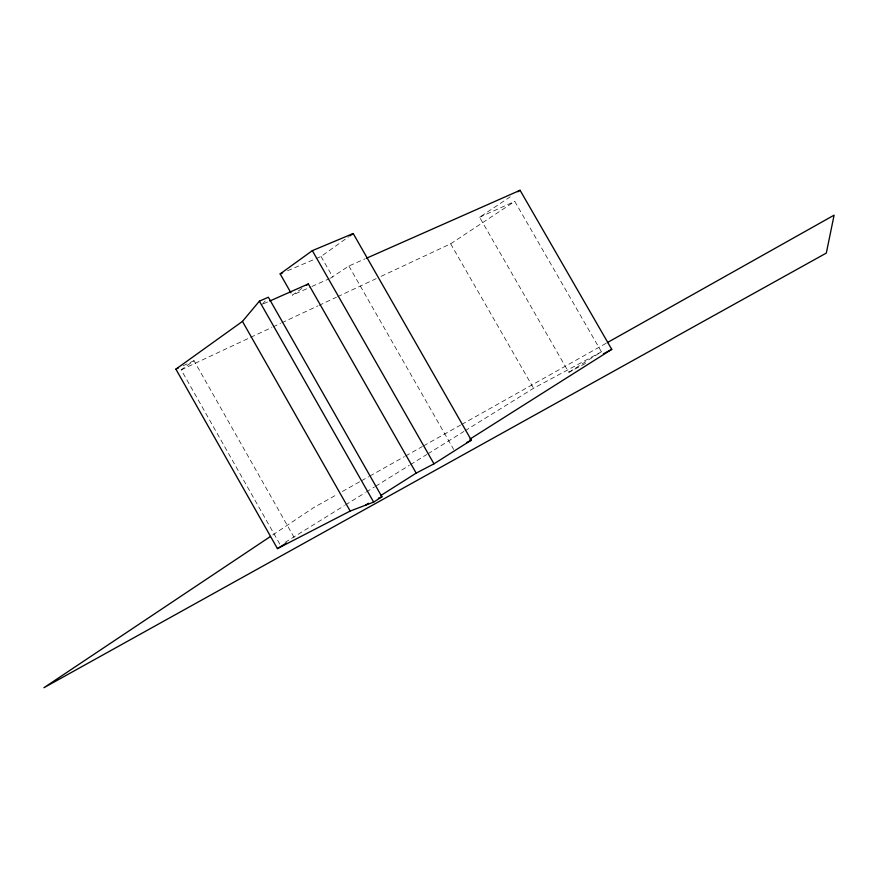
<?xml version="1.0" encoding="UTF-8"?>
<svg xmlns="http://www.w3.org/2000/svg" width="878" height="878" viewBox="0 0 878 878"><rect width="100%" height="100%" fill="white"/><g stroke="black" fill="none" stroke-linecap="round" stroke-linejoin="round"><path stroke-width="0.66" stroke-dasharray="4.39 3.29" d="M262.324 304.315L266.638 299.244M316.091 258.593L321.052 256.475L348.764 236.687M279.797 544.086L181.186 369.847L194.005 360.704L294.448 538.038M301.922 288.445L292.286 295.206L310.713 286.985M330.38 278.227L348.884 266.012L365.127 258.823M272.729 534.965L313.709 507.594L337.58 494.182M585.472 363.426L568.768 372.371L479.586 217.239L511.073 196.266M381.118 276.329L450.666 243.799L514.782 201.402L601.419 351.826L568.768 372.371M285.109 542.395L344.319 505.662M345.482 504.938L365.226 492.701M366.378 491.976L374.511 486.939M375.674 486.214L409.335 465.329M410.498 464.605L426.752 454.519M427.915 453.805L463.902 431.471M465.066 430.758L533.572 388.263L601.419 351.826M342.354 491.504L360.265 481.44M361.451 480.771L368.617 476.743M369.814 476.074L404.429 456.626M405.614 455.956L422.329 446.562M423.525 445.892L460.522 425.106M461.718 424.436L606.138 343.276M181.186 369.847L249.484 337.898M250.724 337.317L271.84 327.45M273.08 326.868L280.532 323.378M281.772 322.797L317.792 305.95M319.032 305.379L336.417 297.247M337.657 296.665L376.157 278.655M183.129 365.764L194.005 360.704M479.586 217.239L514.782 201.402M311.942 286.447L329.151 278.776M263.565 303.766L268.536 301.56M287.589 270.742L314.851 259.12M450.666 243.799L533.572 388.263M348.884 266.012L453.652 449.415M321.052 256.475L332.839 277.141"/><path stroke-width="1.32" d="M242.449 321.403L259.394 301.165L268.372 297.225L381.941 496.849L373.655 502.106L350.179 511.051L277.437 548.607L175.885 369.144L242.449 321.403L350.179 511.051M290.936 292.835L280.159 273.903L312.338 250.647L353.197 233.526L471.321 440.141L433.973 463.836L416.183 473.121L380.536 495.686M349.872 235.897L353.197 233.526M306.202 285.449L308.354 283.945L416.183 473.121M270.457 536.48L43.9 687.726L826.308 253.083L834.1 215.165L607.324 342.607M517.822 191.766L520.072 190.274L611.746 349.367L469.807 439.198M365.467 505.223L368.53 503.292M277.437 548.607L286.502 542.966M603.384 353.834L611.746 349.367M466.613 442.611L471.321 440.141M175.885 369.144L178.3 368.014M269.787 301.011L308.354 283.945M366.378 258.275L520.072 190.274M280.159 273.903L282.639 272.849M378.385 498.221L381.941 496.849M312.338 250.647L433.973 463.836M259.394 301.165L373.655 502.106"/></g></svg>
